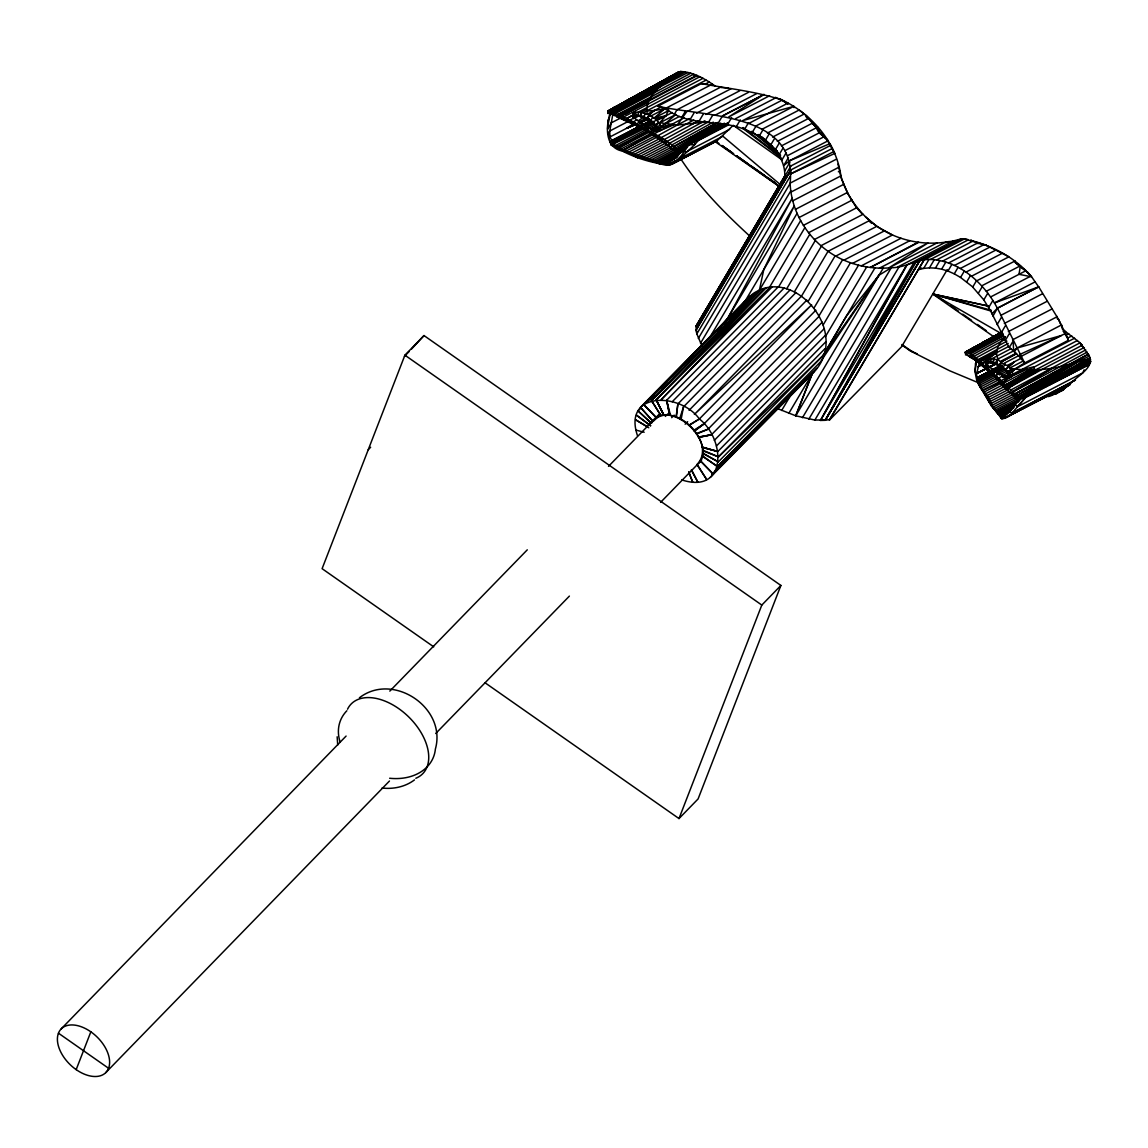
<?xml version="1.0" encoding="UTF-8"?>
<svg xmlns="http://www.w3.org/2000/svg" width="1148" height="1148" viewBox="0 0 1148 1148"><rect width="100%" height="100%" fill="white"/><g stroke="black" fill="none" stroke-linecap="round" stroke-linejoin="round"><path stroke-width="1.5" d="M976.805 377.721L978.153 383.647L990.136 403.737M970.189 356.999L971.71 354.646L970.189 356.999L975.484 360.199L966.128 354.589C962.168 349.81 970.218 352.623 972.184 354.976L1005.418 336.708C994.972 346.309 991.958 360.673 1007.14 365.523C1010.197 367.963 1015.133 373.444 1011.302 377.046L1008.231 378.424L1009.68 376.472L1008.403 372.038L999.449 364.748L989.074 362.036L985.773 364.131L985.73 359.783L990.738 358.391L997.583 359.841L996.306 364.332L995.89 363.026L994.613 363.686L990.695 362.395L990.222 358.406M647.156 114.126L641.474 112.432L635.748 112.26L633.065 113.839L633.179 117.555L636.609 115.245L643.196 116.335L650.572 120.167L655.924 125.247L657.201 129.667L655.895 131.417L660.459 129.05C661.506 121.588 652.954 117.139 647.285 114.183C643.526 94.193 666.801 81.666 680.463 71.506C693.478 72.037 705.173 78.925 715.52 86.272M638.231 115.604L638.274 112.073M986.362 359.109L986.964 362.596L985.974 363.916L990.437 362.739L990.738 358.391M790.125 183.149C797.745 111.83 704.241 117.039 657.904 106.176L701.399 83.632C728.377 88.626 756.274 91.424 782.276 100.077C812.138 114.341 836.332 142.553 840.896 175.888C849.046 204.947 872.351 228.897 901.008 238.253C916.319 243.276 932.879 244.495 948.765 241.625C955.452 241.396 961.823 237.033 968.496 239.76L930.526 259.434C916.879 258.931 905.069 267.929 891.307 267.714C875.192 269.335 858.733 266.609 843.895 260.18C813.501 247.136 791.302 216.398 790.125 183.149L836.476 159.127M1062.46 329.246L1079.924 342.678L1089.337 356.067C1066.349 368.135 1038.667 372.196 1012.909 368.752L1011.747 370.89L1024.647 362.969L1068.142 340.425L1067.669 338.115L1058.485 319.273L1038.696 286.842L994.441 302.957C980.779 280.471 957.848 260.725 930.526 259.434M681.697 479.893C727.373 494.716 725.636 439.167 699.347 418.977C680.692 392.559 622.403 390.98 637.47 435.652M701.916 345.792L696.836 333.881L695.946 326.376L784.83 175.945C785.16 153.057 764.224 136.669 744.564 129.337C720.083 119.277 690.823 126.481 668.523 110.638L665.74 115.905L656.182 119.88L653.241 122.449L656.886 130.226M986.864 366.226L985.73 359.783L986.964 362.596L985.443 362.151L988.328 362.682L988.371 358.492L996.392 352.823L1009.063 346.266M608.225 123.941L609.947 115.044M633.065 113.839L633.667 117.971L633.639 116.795M994.297 409.42L990.824 405.072L1001.486 418.374L1004.328 418.374L1069.678 384.709C1074.829 377.118 1095.063 368.336 1089.337 356.067M610.521 112.375C605.642 125.476 604.58 147.834 622.403 151.062C634.299 157.147 647.07 161.466 660.244 163.705L672.728 163.805L716.811 141.032L733.256 125.319L782.104 159.959M993.651 358.764L993.207 363.285M997.583 359.841L994.613 363.686L1005.131 369.857L1014.588 361.663L1005.705 369.24L1009.221 377.233M976.661 360.544L974.968 371.536L976.589 379.629L980.306 387.493L987.208 396.003L983.362 391.626M675.914 162.227L694.44 144.935L694.856 140.931M974.968 371.536L975.542 363.572M787.901 103.951L780.195 99.087M710.382 477.281L812.095 374.047C857.814 329.505 780.238 249.834 741.005 306.373M676.344 417.198L677.88 403.938L790.168 289.841M985.658 362.137L982.674 363.787L982.487 365.251L996.335 378.008L997.124 376.974L995.804 375.683L972.184 354.976M662.453 163.733L628.343 152.383L613.879 144.648L609.961 136.928L609.746 131.016L612.745 114.872M829.43 144.289L834.912 153.358L790.341 174.066L790.872 170.033L695.946 326.376L784.83 175.945M697.137 464.438L706.709 479.577L696.965 464.538C718.72 441.865 670.619 396.447 651.361 423.282L638.087 410.955L640.598 408.401M676.072 417.083L677.88 403.938M641.474 112.432L640.684 116.651M994.01 358.822L993.092 363.256L992.087 362.208L990.523 362.754L990.38 358.406M1005.505 388.698L993.752 375.353L975.886 360.472L993.967 375.726L1005.505 388.698L1013.627 395.601L1015.219 398.686L1019.553 399.088L1036.371 390.994L1090.6 361.204L1048.827 385.197L1088.074 365.093L1090.399 362.825L1045.441 386.661L1090.6 361.204L1080.555 368.049L1026.212 396.907L1009.436 415.935L1004.328 418.374L1062.804 387.938C1085.377 375.195 1049.674 399.131 1047.32 396.333M972.514 357.932L980.722 363.773L981.411 362.682M990.064 371.981L992.747 369.455L1004.299 376.257L1011.302 377.046M696.133 329.95L790.814 170.119L696.133 329.95L696.836 333.881L790.226 176.247M990.939 372.813L976.805 380.088L976.647 373.444L979.775 361.276L996.794 351.216L976.604 360.501L974.451 359.037M655.709 126.395L658.837 122.649L677.22 125.032L707.225 121.875M681.065 419.594L683.534 406.822L796.009 292.525M981.167 364.361L976.604 360.501L981.712 364.605L982.674 363.787L982.401 365.179L985.587 367.991M644.616 91.811L612.759 108.314L680.463 71.506M660.688 415.289L651.433 400.48L759.388 290.272L763.764 269.622L794.287 205.865L724.503 323.664M608.053 110.954L610.392 111.256L666.213 81.594L608.067 113.595L608.053 110.954L678.052 72.338L635.762 95.973L648.29 89.616M988.184 368.738L987.797 369.972L987.754 368.321L989.892 367.159L992.747 369.455M865.405 216.8L876.713 226.4L828.067 251.283L801.591 295.997L689.073 410.324M648.591 131.92L627.009 120.296L626.693 118.488L610.392 111.256L683.117 71.635M976.991 378.065L976.833 380.131L990.939 372.641M640.943 125.146L641.402 123.539L635.59 118.89L632.993 115.173L626.693 118.488L633.007 115.03L633.667 117.971M993.422 371.938L993.867 370.345M694.44 144.935L698.96 139.812L727.143 124.687L677.09 150.302L672.355 149.814L668.954 145.81L669.715 143.17L707.369 122.434M978.311 361.807L978.727 360.343M982.674 363.787L982.487 365.251L980.751 363.672M668.954 145.81L643.755 129.136L643.641 127.916M1035.295 281.791L994.441 302.957L997.397 308.209L1038.624 286.842L1031.564 276.754L1025.465 270.268M806.513 117.742L806.283 115.647L799.697 110.423M999.578 365.896L1001.573 361.72L1016.497 353.641L1001.573 361.72L998.99 365.538M996.148 364.275L997.755 359.898M645.19 113.379L644.042 116.953L638.231 120.727M679.645 418.776L683.534 406.822M994.268 375.999L995.589 377.261L996.263 376.142L995.861 377.52L997.124 376.974L1014.918 393.936L1014.574 396.691L1016.21 395.285L1015.162 397.653L1016.626 395.687L1088.419 354.144L1014.918 393.936L1013.627 395.601L1014.947 393.994L1088.419 354.144M76.17 1069.635L90.835 1031.822M485.13 682.83L678.999 818.567L698.084 798.951L780.898 585.451L423.999 335.56L404.914 355.177L322.1 568.676L433.729 646.841M423.999 335.56L411.63 348.963M678.999 818.567L761.813 605.068L780.898 585.451M658.909 162.456C661.535 162.758 664.204 162.973 666.845 162.743C680.133 163.16 683.763 150.46 690.666 142.754M947.244 269.608L901.481 346.854L829.674 419.824L814.865 420.053L795.736 415.791L812.095 374.047L795.736 415.791L777.311 408.516M975.513 363.801L977.12 359.711M656.814 129.25L660.803 127.356L675.942 114.456L659.167 123.166M644.516 127.385L645.133 125.921L641.402 123.539M996.995 374.176L997.569 372.784M665.883 143.93L658.191 137.559L658.794 136.153L627.382 118.861M965.281 352.092L1002.175 332.217M621.369 115.934L619.762 117.742L621.226 115.862L648.189 101.957L621.369 115.934L620.48 117.943L608.885 113.178M658.478 137.76L658.794 136.153L628.343 152.383L635.576 156.343L660.244 163.705M1082.851 372.698L1084.114 369.914L1084.745 370.445M1019.625 399.246L996.091 411.644L1018.219 400.652M643.755 129.136L617.968 117.354L619.016 114.8L617.136 116.881L618.284 114.47L650.328 98.111M1012.349 394.395L1013.297 392.415L1011.991 394.123M634.055 122.276L633.495 123.381L620.48 117.943L622.044 116.235L621.183 118.129L627.698 121.157M1008.633 374.363L1014.846 369.197L1074.643 338.186M656.254 127.414L660.258 125.146M626.736 120.196L627.913 120.712L627.899 119.148L627.239 120.397L628.157 120.813M1001.63 361.749L999.406 365.796M1012.809 374.32L1009.164 376.142L1077.441 340.497M1006.15 369.441L1005.634 370.287L1005.705 369.24M959.699 239.458L916.047 262.088L825.182 420.311L820.461 420.441L906.69 265.044L814.865 420.053M985.989 363.873L985.415 360.128L986.175 363.557M1005.117 417.097L1001.989 418.719L1000.726 417.427C1012.493 414.801 1015.205 398.557 1026.212 396.907M656.67 130.47L660.487 128.906L656.154 130.972M1009.02 377.462L1024.418 370.043L1008.633 377.764L1012.464 375.826M953.342 240.951L906.992 264.973L820.461 420.441L913.837 262.806L825.182 420.311L919.749 260.51L825.326 420.197L919.964 260.424L961.766 238.755M609.531 115.517L610.98 113.049M610.736 123.898L607.579 129.236L608.139 119.923M608.928 138.033L609.947 136.296M612.688 143.299L611.74 144.906L610.923 144.505M654.216 123.726L611.74 144.906L617.265 147.633L647.472 131.274M633.366 117.326L636.609 115.245M636.164 116.005L639.12 116.249L639.608 115.417M617.265 147.633L622.962 150.388L652.064 133.886L622.962 150.388L619.805 149.8M639.12 116.249L642.693 117.196L643.196 116.335M622.403 151.062L629.075 152.641M653.671 122.635L653.212 123.439L650.098 120.956L652.882 117.297M657.904 106.176L661.607 106.907L658.335 106.334M634.629 155.898L635.26 154.822M655.494 125.993L655.924 125.247M661.291 107.467L667.863 110.323L668.997 108.414M640.842 158.008L641.589 156.745M647.07 159.916L647.974 158.381M674.651 113.752L676.889 109.964M660.559 163.174L648.964 158.625M653.198 161.725L653.628 160.993M681.553 117.742L685.284 111.456M690.02 119.736L694.095 112.863M699.075 121.2L703.265 114.126M708.416 122.463L712.75 115.144M717.974 123.525L722.523 115.833L763.951 94.466L728.736 116.924L769.591 95.743M727.488 124.615L731.649 117.584M736.342 126.61L740.317 119.923M744.564 129.337L748.439 122.822M752.17 132.608L755.958 126.208M759.043 136.425L762.817 130.054M765.185 140.659L768.988 134.244M770.566 145.222L774.441 138.693M778.832 155.181L783.022 148.106M781.659 160.433L786.122 152.885M788.432 157.606L783.61 165.743L789.594 160.749L827.55 141.075L831.554 146.356M784.672 171.052L789.967 162.112M695.946 326.376L790.785 166.259M698.314 338.445L790.14 183.436M700.495 343.281L790.814 190.798M709.679 337.598L792.192 198.317L728.047 317.695L721.303 326.046M797.099 213.341L745.253 300.876L640.469 407.339L652.523 421L658.78 414.643M759.388 290.272L800.644 220.617M769.476 287.402L804.891 227.605M778.473 287.129L809.799 234.249M786.667 288.837L815.338 240.449M794.373 291.836L821.437 246.146M808.12 301.45L835.184 255.76M814.018 307.98L842.675 259.591M819.155 315.628L850.481 262.734M823.116 324.97L858.532 265.174M781.645 410.496L792.005 393.018M825.455 336.536L866.726 266.881M788.791 413.38L812.052 374.09L804.375 381.193M823.13 355.406L874.977 267.857M795.736 415.791L883.199 268.13M802.452 417.714L891.307 267.714L879.009 275.219L846.463 316.001L823.116 355.464L718.361 461.883L702.834 453.417M808.838 419.149L899.171 266.666M829.373 419.809L924.212 259.692L829.674 419.824M921.815 267.986L918.63 269.622L923.695 268.402L928.99 259.462M923.695 268.402L929.45 267.857L934.271 259.721M929.45 267.857L935.448 268.101L939.911 260.567M935.448 268.101L941.633 269.177L945.837 262.103M941.633 269.177L947.947 271.057L951.936 264.341M947.947 271.057L954.261 273.841L958.121 267.312M997.469 308.224L1024.647 362.969L1018.592 355.765L1008.575 346.639L990.423 310.606L983.807 299.886L972.299 286.627L960.546 277.443L964.349 271.028M966.731 281.834L970.505 275.477M972.729 287.043L976.518 280.643M978.426 293.084L982.301 286.57M983.807 299.886L987.768 293.185M988.701 307.506L992.862 300.475M992.977 316.087L997.397 308.209L991.886 313.863M997.124 324.611L1001.458 317.279M1005.433 325.688L1001.243 332.762L965.841 351.891L1001.257 332.418M1005.289 340.482L1009.35 333.609M995.23 363.873L995.66 363.127M1009.436 347.313L1013.153 341.028L1013.612 350.886L996.823 359.597M984.625 393.793L982.745 389.172L981.296 388.785L1000.008 379.084M1002.577 367.747L1005.347 364.088M990.982 405.273L986.85 397.825L987.438 395.615M1014.531 351.719L1016.769 347.944L1013.612 350.886M989.031 401.814L989.791 400.552L987.754 396.29M1007.887 372.913L1011.058 369.656M1019.008 356.196L1020.156 354.287L1061.297 335.532L1016.841 348.102L1061.556 324.927M991.241 405.603L991.886 404.526L989.791 400.552M1009.609 374.478L1009.479 375.554M993.723 408.688L991.886 404.526M1022.882 360.644L1024.432 362.668M998.33 414.442L994.025 408.171M1000.425 417.054L1001.372 415.447L1009.035 411.615M1004.83 415.246L1019.768 397.954M1010.24 411.185L1013.411 405.847M1018.434 401.829L1020.629 398.141M775.115 150.029L779.119 143.342M624.268 117.326L623.335 118.861L641.158 127.557L658.191 137.559L659.11 136.368L661.219 137.602L672.025 144.863L677.09 150.302M1003.883 386.388L1031.062 370.029L1004.299 385.728L991.786 373.645M1038.136 369.642L1006.351 389.402L1007.815 387.048M642.693 117.196C648.85 122.736 649.007 111.801 654.504 110.438L664.62 108.873L654.016 118.158L665.74 115.905L659.598 122.922M979.775 361.276L978.971 362.323L981.44 364.576L979.072 362.381L979.689 361.204L996.392 352.823L988.155 358.506L988.27 362.696M657.976 135.622L677.22 125.032L686.705 111.729L731.233 88.64M617.136 116.881L618.715 114.671M640.512 116.622L641 112.389L646.295 109.089M1008.575 374.262L1012.622 371.407M985.171 366.011L984.439 366.987L987.438 364.748L989.892 367.159M1005.103 388.067L1004.356 387.034L1005.792 385.125M607.866 111.772L608.497 110.954M609.731 111.155L608.196 113.48M610.062 113.308L611.353 111.629L610.449 113.394L611.855 111.743L685.399 71.965M611.999 114.068L613.319 112.346L611.74 113.91M614.18 115.216L615.644 113.293L614.668 115.446L615.773 113.336L690.68 73.257M616.648 116.608L618.141 114.398L693.65 74.19M627.009 120.296L627.899 119.148M630.769 122.032L631.544 121.014L631.414 122.334L632.677 121.559L631.773 122.52L634.614 123.97L635.361 122.994M638.575 126.022L639.293 125.089L639.45 126.481L650.859 132.981M642.579 128.203L643.296 127.256L642.033 127.887L657.818 137.286M646.597 130.456L649.782 128.332L659.756 130.772L673.532 124.874M650.586 132.752L651.346 131.776M693.779 119.98L661.219 137.602L660.746 139.396L654.475 135.12L655.278 134.072L654.26 134.976L645.176 129.638M661.65 140.099L662.783 138.635M664.778 142.782L666.256 140.86M667.849 145.15L669.471 143.026M670.776 147.245L672.355 145.179M672.886 149.9L674.837 147.346M967.262 352.092L965.482 354.861M967.319 354.876L968.898 352.809L1002.749 334.384L968.754 352.737L1002.907 333.48M969.07 356.067L970.691 353.943M971.194 357.344L972.672 355.406M973.734 358.607L974.853 357.143M981.712 364.605L982.473 363.615M984.539 367.087L985.285 366.112M990.423 372.382L991.14 371.45M993.393 375.166L994.139 374.205M998.76 380.419L1000.095 379.744L999.033 380.72L998.344 380.017L999.277 378.955L998.53 380.203L1001.429 383.36L1002.993 382.471L1001.888 383.906L994.828 376.415L998.014 379.902M1006.839 389.803L1008.475 387.68L1007.054 389.976L1008.618 387.809L1042.24 369.297L1084.114 347.586M1009.523 392.028L1010.871 389.99L1085.778 349.896M1014.115 396.218L1015.406 394.539L1019.553 399.088M1015.291 398.528L1017.257 396.491M1018.19 399.074L1018.821 398.256M649.653 115.36L646.482 118.818L649.036 115.015L654.504 110.438L646.281 111.126L643.181 112.834M1001.888 383.906L1007.442 377.204L1001.142 380.677M1006.351 389.402L1008.088 387.306M696.606 76.457L697.353 75.596L620.781 115.618M1055.213 394.338L1063.421 389.803L1067.54 385.097L1070.166 384.322M687.738 145.165L677.062 156.157L671.996 160.132L666.371 162.729L671.451 164.135M1089.38 364.418L1025.681 397.438L1017.63 406.32L1015.808 405.373M629.865 122.118L640.154 126.739L639.45 126.481L642.665 124.328M1067.54 385.097L1066.277 386.417L1069.606 384.752M654.475 135.12L655.408 134.144M404.469 356.325L409.248 351.417M368.25 449.7L370.646 447.246M61.203 1028.881L346.093 736.069M389.818 691.11L527.276 549.835M608.497 466.361L654.733 418.833A31.226 19.301 44.2 0 1 690.608 426.97A31.226 19.301 44.2 0 1 699.347 462.529L660.617 502.336M105.817 1072.576A31.226 19.301 44.2 0 0 84.105 1027.919A31.226 19.301 44.2 0 0 60.6 1051.683A31.226 19.301 44.2 0 0 105.817 1072.576L389.459 781.027M435.695 733.515L569.394 596.099M695.875 326.132L698.343 323.621M655.967 417.398L643.526 404.369L749.917 296.241M649.381 399.475L654.403 394.367M660.674 387.995L666.959 381.624M671.982 376.515L680.764 367.59M683.275 365.035L693.306 354.832M717.156 330.61L720.915 326.778M728.449 319.13L734.72 312.758M647.199 402.058L755.025 292.496M660.789 415.275L651.433 400.48L760.435 289.727M766.161 287.861L656.139 399.648L663.458 414.83M772.059 286.986L661.248 399.59L769.935 287.33L656.139 399.648L663.688 414.815M778.071 287.057L666.629 400.293L669.542 415.146M672.211 401.757L784.156 288.005M653.872 420.742L660.129 414.385M665.323 416.394L667.82 413.854M671.68 417.685L674.177 415.146M806.843 300.116L694.368 414.414L811.636 304.88L699.347 418.977L689.044 425.449M685.141 424.215L687.652 421.675M815.855 310.204L703.911 423.956L694.411 431.174M696.535 434.044L707.972 429.237L819.414 316.001M822.269 322.143L711.459 434.748L698.658 437.517M714.3 440.373L824.307 328.572M699.032 462.816L701.543 460.276M716.438 445.998L825.426 335.245M825.67 341.961L717.844 451.523L702.389 447.476M824.895 348.734L718.49 456.861L702.806 450.805M711.717 474.483L715.477 470.666M756.876 428.606L760.636 424.774M766.907 418.403L771.915 413.309M779.449 405.66L783.209 401.843M812.095 374.047L715.821 470.694L816.687 368.192L717.471 466.533L702.447 456.201M715.821 470.694L814.018 371.593M639.45 126.481L640.326 125.606M651.433 400.48L764.094 288.535L656.139 399.648L663.817 414.815M1062.158 328.414L1061.728 325.228M1088.074 365.093L1090.471 362.581L1080.555 368.049L1090.571 361.706M976.101 360.156L977.235 359.109L976.317 360.3L981.296 364.461M980.306 387.493L981.038 386.804L979.014 382.442M971.481 349.48L1001.515 332.088M612.013 110.079L615.959 106.549L608.297 110.882L681.151 71.492M1005.863 413.51L1002.821 414.83M1012.091 371.593L1014.846 369.197M1008.403 372.038L1011.144 369.8M1003.137 382.6L1009.537 377.448L1006.997 378.137M672.039 163.992L666.299 165.298L658.019 163.418M670.705 164.724L713.152 142.854L708.316 144.347M1062.804 387.938L1053.692 391.913M990.05 371.708L989.834 370.287M1067.669 338.287L1064.842 333.881L1065.559 333.336L1021.175 356.339M1015.406 394.539L1013.77 395.787L1014.947 393.994L1067.984 364.748M982.53 342.635L986.003 340.755M694.224 430.931L703.911 423.956L693.708 430.342M1030.646 393.118L1019.309 398.672L1090.04 357.789M633.854 123.582L626.564 128.318L636.336 124.285M359.424 697.769C393.247 671.68 446.974 707.828 435.379 749.07A49.952 37.984 21.2 0 1 389.646 778.258M414.485 779.894C405.301 786.839 393.362 789.365 382.04 788.016M655.235 124.788L658.751 122.535M1007.714 371.579L1010.972 369.498M838.356 171.841L839.604 171.066L837.997 164.078M1037.103 369.512L1005.088 388.153L1036.486 371.88M716.395 123.64L675.584 147.977L720.7 123.152M643.296 127.256L642.148 127.945L644.932 129.408M688.814 425.234L699.347 418.977M1012.78 391.841L1053.448 367.69L1012.507 391.583M1015.521 398.743L1077.082 362.438L1090.256 358.434M986.103 363.586L986.132 364.763L985.371 361.333L982.071 363.27L985.357 361.548M720.987 123.525L676.689 149.427L724.417 123.18M1090.428 359.367L1036.371 390.994L1045.469 386.474M706.867 135.407L727.875 123.31M1090.471 359.611L1027.977 395.027L1090.457 359.525L1019.309 398.672M973.92 347.27L965.224 352.565L1001.113 332.461M1045.441 386.661L1090.6 361.204M677.693 72.611L667.146 78.538L676.889 73.3M999.205 380.906L1000.539 380.146M648.017 131.604L618.672 147.948L650.141 131.647M651.103 129.882L657.273 126.438M716.165 122.908L674.005 146.456L717.629 122.463M632.462 97.508L678.052 72.338M608.297 110.882L679.444 71.736L623.838 102.143L632.605 97.408M677.464 73.4L609.201 110.954L670.834 77.992M664.965 82.57L611.884 111.758L610.621 113.422L611.884 111.758L687.925 72.525M613.678 112.461L659.741 87.133M629.922 120.124L634.5 117.613M633.294 121.875L636.81 119.937M636.781 123.697L639.565 122.162M643.913 127.572L646.051 126.409L649.782 128.332M654.059 129.954L649.524 132.12M660.588 126.366L679.444 116.465M654.575 133.627L684.036 117.828M664.29 139.525L698.501 120.884L692.158 124.171M667.131 141.376L704.929 120.727M672.025 144.863L713.324 122.147M676.889 149.886L686.289 145.868L727.631 123.123M686.289 145.868L727.631 123.08M1001.085 333.078L966.846 351.919L1002.376 332.992M1001.343 332.26L982.975 342.405L1001.659 332.174M1002.204 333.422L967.936 352.264L1001.616 333.881M969.156 352.924L1002.807 334.412L969.156 352.924L1003.567 335.431M970.577 353.828L1003.539 335.704M973.978 356.354L1005.031 339.377M978.039 359.726L1008.217 343.467M996.392 352.823L979.072 362.381L987.797 369.972M992.188 358.549L1011.044 348.648M993.106 373.186L995.89 371.651M995.804 375.683L999.32 373.76M998.487 378.194L1003.065 375.669M1003.739 383.116L1080.053 342.807L1080.698 344.199M1006.236 385.498L1082.191 345.232M1012.981 392.042L1087.213 352.092M1016.626 395.687L1077.082 362.438M1018.104 397.265L1086.367 359.711M638.36 112.073L702.992 78.322M975.929 357.946L1006.94 341.143M1005.992 386.446L1037.161 369.613M652.207 128.748L655.365 127.069M1000.267 365.896L976.704 378.022L999.851 365.71M994.068 370.976L1001.903 366.815M917.998 242.285L870.256 267.47L918.687 242.372M640.426 126.768L611.812 141.591L639.651 126.438L611.396 140.788L639.422 126.266M650.471 120.755L642.823 124.96M1001.931 365.236L976.905 378.381L1001.989 365.365M613.893 112.547L656.871 90.018M618.054 115.661L649.754 99.23M649.065 100.048L696.736 75.352M624.727 114.441L629.276 112.088M699.964 76.672L623.637 116.981L623.335 118.861L624.44 117.412L623.995 119.091L633.065 123.123L631.945 122.621M610.836 123.08L621.929 117.326M646.281 111.126L706.077 80.13M609.746 131.016L628.817 121.128M633.596 118.66L639.953 115.374M647.285 114.183L660.703 107.223M701.399 83.632L705.073 84.22L709.22 82.082M609.961 136.928L635.834 123.525M638.919 121.918L646.64 117.928M650.83 116.034L664.62 108.873M666.428 107.941L712.377 84.134M654.016 118.158L668.523 110.638L667.863 110.323M642.536 124.658L650.313 120.626M611.798 141.046L639.723 126.567M643.597 125.118L651.547 120.999M640.527 127.371L641.761 126.725M612.171 142.567L642.191 126.998M645.363 125.362L653.255 121.272M676.703 109.935L721.403 86.76M656.843 120.526L672.283 112.518M612.874 143.586L642.65 128.145M645.779 126.524L653.614 122.463M615.184 145.724L656.154 124.486M648.304 130.241L646.166 130.298L646.726 130.8M616.806 146.829L647.874 130.714M650.973 129.107L655.637 126.696M653.284 130.025L658.005 127.572M657.388 130.097L620.781 149.068L628.76 153.158M623.134 150.173L654.36 133.986M696.42 113.25L739.9 90.706M625.646 151.292L655.623 135.751M677.22 125.032L689.704 118.56M705.79 114.47L748.353 92.4M631.156 153.445L660.803 138.076M634.098 154.463L662.453 139.755M637.097 155.439L664.836 141.06M714.774 115.345L756.575 93.677M640.154 156.358L666.629 142.625M643.21 157.204L668.437 144.131M722.738 115.919L763.951 94.466M646.252 157.994L669.399 145.997M649.18 158.74L672.699 146.542M651.26 159.802L673.216 148.408M653.298 160.734L673.689 150.158M735.739 118.56L776.148 97.609M655.451 161.438L686.705 145.236M698.386 140.501L728.535 124.874M657.46 162.04L687.107 146.671M659.339 162.514L684.28 149.584M661.363 162.7L683.031 151.464M782.276 100.077L742.613 120.64L793.856 106.319L755.714 126.079M663.085 162.815L678.525 154.808M664.505 162.858L678.411 155.654M687.681 151.106L729.683 129.337M665.596 162.829L676.473 157.19M666.342 162.729L677.32 157.046M668.136 161.968L675.971 157.893M680.075 158.424L722.58 136.397M667.935 165.283L675.698 161.251M749.3 123.152L788.03 103.076M669.413 165.097L712.721 142.811M761.77 129.408L799.151 110.021M767.424 133.082L804.045 114.097M772.618 137.071L808.436 118.517L825.426 138.506M777.296 141.376L812.669 123.037M781.372 145.925L816.831 127.543C817.376 134.402 824.938 135.493 827.55 141.075M784.83 150.689L819.012 132.967L821.48 133.541L824.106 136.712L787.585 155.64M790.757 166.015L830.678 145.322M790.886 169.933L832.601 148.307M790.341 174.066L833.993 151.45M790.972 192.089L838.772 167.307M792.751 200.843L840.896 175.888M795.435 209.367L843.924 184.24M798.994 217.575L847.411 192.477M803.37 225.381L852.074 200.139M808.522 232.728L857.125 207.53M814.391 239.53L863.052 214.303M820.935 245.729L869.682 220.459M835.758 256.104L884.505 230.834M843.895 260.18L892.541 234.953M852.404 263.452L901.008 238.253M861.215 265.891L909.919 240.649M879.425 268.173L927.914 243.046L888.667 268.001L936.811 243.046M897.865 266.939L945.665 242.156M924.499 259.649L964.406 238.956M936.553 259.95L973.074 241.008C992.776 246.476 1011.417 256.148 1025.968 270.713L986.304 291.262M942.565 261.127L976.747 243.419L981.11 243.649M948.564 262.978L984.023 244.596M954.49 265.432L989.863 247.107L1008.245 256.449M960.316 268.488L996.12 249.934M965.985 272.105L1002.606 253.134M971.481 276.238L1008.848 256.851M976.718 280.829L1014.861 261.07M981.669 285.866L1020.4 265.791L1018.994 274.329L1031.564 276.754M990.566 296.988L1030.976 276.037L1027.776 272.377M902.141 345.204L909.431 350.298L917.109 353.785M1000.597 315.485L1042.413 293.816M1004.313 323.478L1046.876 301.422M990.394 339.162L993.565 337.512M1008.317 331.629L1051.798 309.085M1012.507 339.851L1057.035 316.776M997.469 363.399L976.647 373.444L996.708 363.041M1000.683 361.276L1016.124 353.268M988.227 370.316L989.318 369.756L987.438 367.905M1004.098 363.27L1018.592 355.765M1065.588 331.399L1063.794 332.332L1064.253 330.581L1063.005 331.184M976.704 378.022L1000.238 365.825M990.896 371.679L976.79 378.998L976.833 380.131M994.039 370.043L1001.888 365.982M990.609 372.483L991.843 371.852M994.068 371.191L1001.917 367.13M1007.14 365.523L1020.945 358.363M1065.717 335.159L1068.688 333.623M977.45 381.193L1003.854 367.504M978.096 382.428L993.551 374.42M996.636 372.813L1004.371 368.809M978.77 383.848L994.197 375.841M998.832 373.444L1006.552 369.441M1009.781 368.006L1023.198 361.046M1068.142 340.425L1067.669 338.115L1071.715 335.89M979.459 385.427L996.493 376.601M999.578 374.994L1007.327 370.976M980.162 387.149L997.311 378.266M1001.989 375.841L1008.217 372.612M1003.137 377.462L1009.379 374.219M999.736 381.552L982.545 390.464L1001.931 381.452M1005.992 378.309L1009.121 376.688M1010.728 375.769L1013.784 374.176M983.879 392.186L1001.128 383.245M985.501 393.836L1002.764 384.881M1006.394 384.465L1027.403 373.574L1026.786 372.368M987.251 395.443L1004.5 386.503M988.27 397.466L1006.782 387.866M989.232 399.49L1008.159 389.689M990.222 401.47L1008.92 391.784M991.241 403.393L1011.933 392.659M992.259 405.23L1012.737 394.611M993.264 406.966L1015.105 395.644M994.268 408.588L1015.894 397.366M995.23 410.08L1017.329 398.629M997.11 412.562L1017.802 401.843M998.014 413.553L1015.306 404.584M998.573 414.041L1014.402 406.292M998.875 414.342L999.678 414.93L1013.856 407.583M999.678 414.93L1011.302 409.678M1017.329 406.822L1082.593 372.985M1000.439 415.318L1009.02 411.4M999.951 416.466L1010.427 411.013M1000.726 417.427L1005.361 415.016M1001.343 418.202L1004.514 416.566M1012.766 412.562L1075.489 380.045L1012.019 413.208L1009.752 411.687M1034.893 401.656L1038.022 400.035M1003.323 418.589L1019.037 410.453M1022.179 408.817L1059.877 389.287M1061.297 390.908L1063.421 389.803M997.397 308.209L1038.696 286.842M976.647 373.444L996.722 363.242M716.811 141.032L715.333 141.778L779.894 186.981M1027.374 373.229L1035.18 369.326M996.206 411.386L1018.219 400.638M1004.299 376.257L1002.434 377.118L1004.873 376.444M635.805 124.945L636.781 125.075M636.179 124.041L626.564 128.318L636.179 124.228M639.379 122.621L647.4 119.048M639.393 122.865L649.007 118.775M789.594 160.749L829.574 143.816M916.047 262.088L919.849 260.467M639.594 122.936L649.366 118.89M839.604 171.066L841.254 178.284L847.655 193.036M619.619 115.259L632.232 110.352M613.161 107.697L621.125 104.655M696.233 433.628L707.972 429.237M655.766 119.55L665.74 115.905M945.55 242.63L948.765 241.625M660.731 127.701L670.662 124.759L660.746 127.6M654.532 131.346L659.756 130.772M1049.444 395.228L1057.337 393.233M1020.744 369.886L1033.645 366.858L1034.52 369.943M654.231 131.216L657.287 130.513M698.529 437.259L711.459 434.748L698.4 437.044M687.968 144.949L694.612 144.49M706.881 84.177L705.073 84.22M1021.433 397.653L1025.681 397.438M1084.444 348.002L1083.454 348.045L1081.789 344.773M985.73 394.725L987.208 396.003M1002.276 384.393L1005.088 384.436M685.141 151.794L686.777 151.852M988.026 368.479L986.032 368.379L987.38 369.34M728.219 88.037L721.288 87.535L721.03 86.688M622.819 119.134L625.775 119.88M963.588 238.798L986.505 245.285M971.323 240.319L970.605 240.176L973.074 241.008M970.333 357.071L971.351 357.631M1009.853 368.092L1012.909 368.752M674.278 160.993L676.531 161.495M636.064 430.113L644.172 432.236M1087.73 354.359L1088.663 354.603M702.361 447.304L717.844 451.523L702.332 447.06M991.341 310.304L932.779 294.031L994.412 337.182M991.04 311.051L932.779 294.031L1000.898 333.365M650.414 159.945L653.987 160.993M816.128 126.51L817.62 127.026L817.835 128.806M878.105 227.218L892.039 234.752M658.191 137.559L653.011 134.589M1021.218 398.012L1023.873 399.045M978.814 382.93L949.54 370.718L912.086 351.805M826.33 139.152L827.478 139.597L827.593 141.276M775.345 97.35L780.41 99.46M702.806 450.203L718.49 456.861L823.116 355.464L879.009 275.219L820.375 361.964L717.471 466.533L702.504 455.986M618.643 117.469L619.791 117.986M639.106 126.639L641.287 127.772M985.4 245.041L989.863 247.107M654.26 134.976L655.092 135.536L652.868 134.503L659.483 138.937M623.852 119.335L627.526 121.085M652.681 134.388L655.092 135.536L652.48 133.842M644.057 128.174L644.846 128.562M909.431 350.298L912.287 351.704L901.984 344.529M648.735 159.012L651.045 160.189M985.859 368.221L990.078 371.88M645.133 125.921L646.051 126.409M954.261 273.841L960.546 277.443M702.863 453.187L718.361 461.883M646.898 119.048L650.098 120.956M648.907 131.676L646.783 130.456L655.092 135.536M984.841 367.145L979.072 362.381M647.329 426.683L635.533 419.752L648.778 427.759M780.425 99.202L787.987 103.865M659.957 139.281L663.228 141.376M664.635 142.869L665.74 143.801M632.706 115.503L634.112 116.465L634.5 115.805L633.983 112.863M716.036 141.405L718.949 143.486M721.905 145.523L732.194 152.727M746.874 163.002L736.6 155.812L776.077 183.694M751.28 166.087L764.496 175.343M767.438 177.409L774.785 182.546M936.352 295.667L943.685 300.805M951.032 305.956L958.379 311.094M962.785 314.179L971.595 320.349M977.465 324.468L986.275 330.638M404.914 355.177L761.813 605.068M58.448 1033.186L108.572 1068.271M733.601 153.789L721.891 145.538L733.5 153.818M736.399 155.884L780.052 186.909M650.658 425.635L636.437 415.117L650.6 425.851M643.583 128.605L644.329 129.164M635.576 156.343L637.614 157.85M984.582 367.173L986.347 368.479L982.631 365.279M742.641 128.189L780.999 157.52M743.215 127.543L779.836 156.128M1004.988 418.059L1003.022 416.494L1004.93 418.087M1015.363 262.605L1027.704 272.621M869.093 221.162L871.806 223.415M751.797 131.331L780.626 155.253M722.824 136.153L779.937 184.297M611.109 144.835L612.515 146.026M757.867 135.177L778.244 152.541M996.521 363.744L998.172 365.164M758.297 134.66L777.153 151.048L758.383 134.546M762.143 137.043L772.661 146.399M749.831 236.158C724.46 212.868 699.921 188.057 680.965 159.156M638.087 410.955L651.461 423.095M1083.21 347.614L1079.924 342.678M992.446 374.047L997.21 378.826M1027.962 272.578L1015.234 262.462L1014.961 261.127M812.827 123.783L815.338 126.294M700.452 460.994L713.439 474.296L700.581 460.836M643.526 404.369L656.139 417.298M994.828 376.415L996.335 378.008M684.868 71.879L685.93 73.013M640.469 407.339L652.652 420.842M993.149 374.65L995.216 377.003M806.283 115.647L814.75 125.132M805.738 115.474L808.436 118.517M861.718 213.528L855.891 206.812L847.439 193.137M986.247 363.342L987.438 364.748M609.832 141.448L611.382 145.265M1004.356 387.034L1000.396 382.184M1003.381 386.015L999.434 381.437L1002.563 385.025M693.119 74.017L693.923 75.294M991.47 368.494L992.776 370.79M982.401 389.746L986.85 397.825M691.268 470.006L697.754 481.988L691.67 469.948M1027.403 373.574L1027.833 374.449M1058.485 319.273L1061.326 325.63M688.685 472.058L692.66 482.06L688.857 472.058M650.572 120.167L651.217 121.817M1067.052 336.35L1067.525 337.914M1056.677 316.102L1057.495 319.13M670.475 415.361L666.629 400.293L669.801 415.203M986.218 364.877L985.371 361.204M975.542 372.024L976.317 375.095M793.77 106.262L794.043 107.596M1067.669 338.115L1068.056 340.052M608.225 131.977L608.899 135.478M609.818 141.376L609.66 140.3M818.61 129.868L818.955 132.537M635.748 112.26L636.049 115.546M337.153 736.772L337.713 745.052M976.675 242.199L976.747 243.419M987.883 365.294L987.883 367.159M347.528 709.22A49.952 30.881 44.2 0 1 409.592 717.801A49.952 30.881 44.2 0 1 415.82 778.272M340.038 741.852A49.952 37.984 21.2 0 1 346.854 710.756M982.516 364.361L977.881 366.786L982.516 364.375M988.313 306.014L932.779 294.031L988.27 306.1M1001.989 418.719L1001.085 417.886L1001.917 418.719"/></g></svg>
